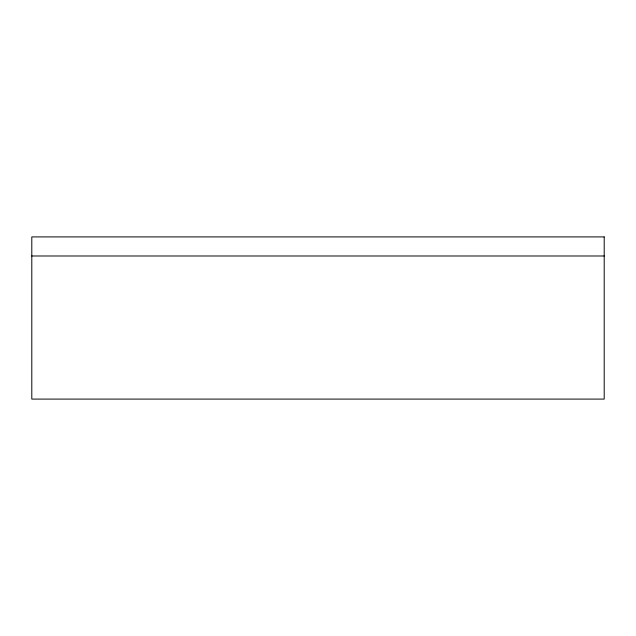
<?xml version="1.0" encoding="UTF-8"?>
<svg xmlns="http://www.w3.org/2000/svg" width="636" height="636" viewBox="0 0 636 636"><rect width="100%" height="100%" fill="white"/><g stroke="black" fill="none" stroke-linecap="round" stroke-linejoin="round"><path stroke-width="0.95" d="M31.8 255.99L604.2 255.99M604.2 236.91L31.8 236.91L31.8 399.09L604.2 399.09L604.2 236.91"/></g></svg>
